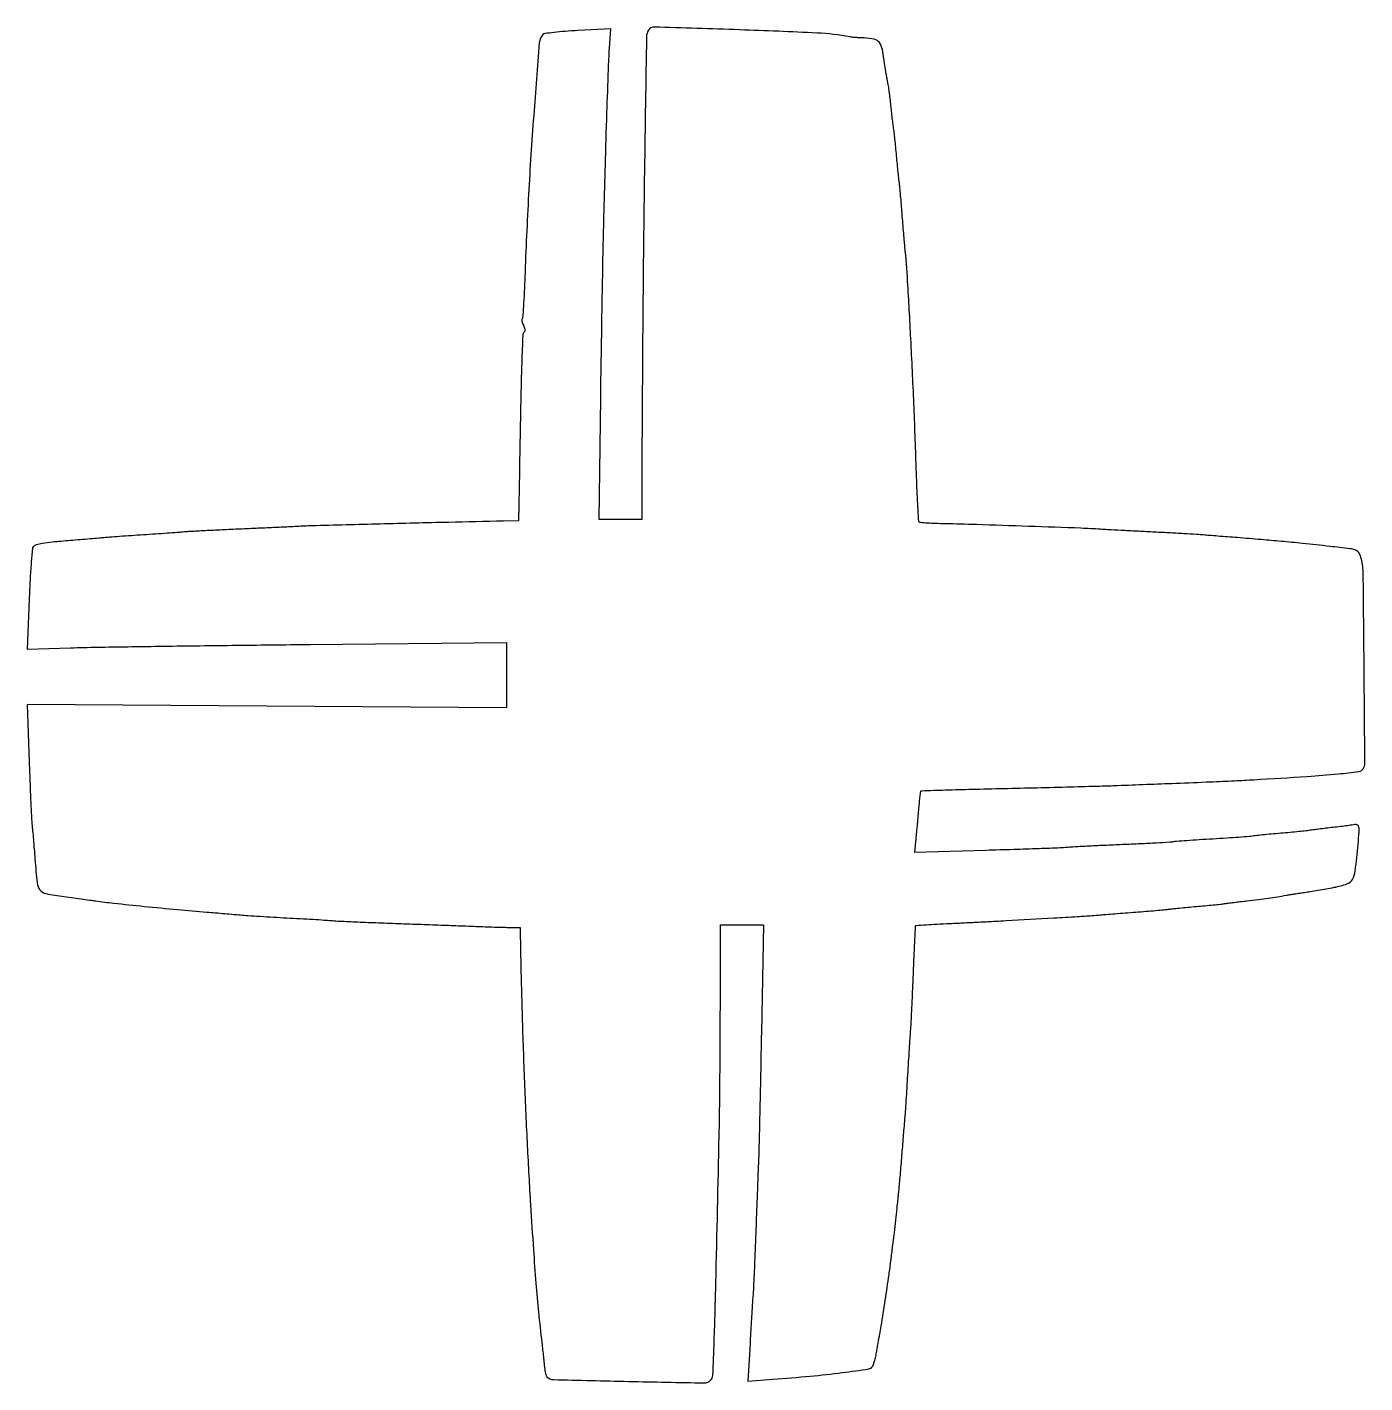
# Model space of a CAD drawing. Extents: x 0 to 475, y 0 to 482.
import ezdxf

# ---------------------------------------------------------------- set-up
doc = ezdxf.new("R2010")
doc.units = 0

msp = doc.modelspace()

# ---------------------------------------------------------------- linework, layer by layer
msp.add_lwpolyline([(220.403078, 480.843177, 0.135357), (219.694467, 478.41997, 0.000194), (218.979308, 430.83005, 0.001639), (218.386682, 378.662934, 0.00114), (218.044896, 319.75), (218, 307), (210.418618, 307), (202.837237, 307), (203.444889, 350.25, -0.000418), (203.710472, 368.091797, -0.000418), (204.005911, 385.935938, -0.000408), (204.289581, 401.515149, -0.001656), (204.501455, 411, -0.000678), (205.084565, 432.589679, -0.001009), (205.658553, 451.479947, -0.000957), (206.182392, 466.742482, -0.006266), (206.555881, 474.396923), (206.979108, 481.293846), (195.326386, 480.683755, 0.00597), (190.806595, 480.392963, 0.008994), (186.87659, 480.021746, 0.004518), (183.580934, 479.620338, 0.171577), (182.92452, 479.286832, 0.171905), (181.623302, 476.376051, 0.001359), (179.626649, 450.559252, 0.005108), (177.820124, 422.481533, 0.004458), (176.492093, 393.068017, -0.002804), (176.259285, 387.503307, -0.004455), (175.990878, 382.743388, -0.001164), (175.710878, 378.605624, -0.180809), (175.519867, 378.186534, 0.208241), (175.406991, 377.899592, 0.045112), (175.475488, 377.358821, 0.03988), (175.676908, 376.698038, 0.028959), (176, 376, -0.044933), (176.30413, 375.283846, -0.054197), (176.45176, 374.568427, -0.063339), (176.43266, 373.958349, -0.158198), (176.232466, 373.565799, 0.188562), (175.740591, 372.44225, 0.001588), (175.384968, 362.763902, 0.003534), (175.013847, 348.754637, 0.000725), (174.569223, 324.012405), (174.280323, 306.524811), (168.890162, 306.412894, 0.000871), (149.411924, 305.974513, 0.000453), (125.104857, 305.363063, 0.000185), (100.862382, 304.722285, 0.007292), (95.5, 304.50026, -0.002098), (92.626369, 304.351366, -0.000377), (87.26875, 304.100351, -0.000407), (80.992279, 303.816137, -0.000367), (74.5, 303.53222, 0.001031), (68.117155, 303.244602, 0.001274), (62.171875, 302.949228, 0.001045), (57.178757, 302.677935, 0.00946), (55, 302.513589, -0.004762), (53.017492, 302.3453, -0.00093), (49.44375, 302.082874, -0.000987), (45.276589, 301.792935, -0.000914), (41, 301.511723, 0.000869), (36.723411, 301.230902, 0.000938), (32.55625, 300.942139, 0.000884), (28.982481, 300.681408, 0.004525), (27, 300.515195, -0.001573), (25.113004, 300.345763, -0.000399), (22.04683, 300.082639, -0.000407), (18.543671, 299.7877, -0.000411), (15.053037, 299.499564, 0.003275), (8.584723, 298.928324, 0.018191), (5.127196, 298.472734, 0.033361), (3.03415, 297.973625, 0.122566), (1.878372, 297.273409, 0.175404), (1.552777, 296.572558, 0.002121), (1.128516, 291.49657, 0.006025), (0.730571, 285.57454, 0.003866), (0.404767, 278.693637), (-0.30039, 260.887273), (15.099805, 261.39445, -0.004245), (24.662475, 261.62813, -0.000473), (46.465255, 261.955112, -0.000576), (72.414429, 262.289842, -0.000467), (100.25, 262.590881), (170, 263.280135), (170, 251.683828), (170, 240.087521), (84.844311, 240.658259), (-0.311379, 241.228997), (0.415743, 220.864498, 0.00108), (0.718554, 212.867984, 0.001492), (1.027211, 205.693266, 0.000931), (1.316101, 199.659302, 0.018458), (1.476273, 197.814706, -0.007703), (1.644842, 196.261734, -0.001345), (1.909589, 193.328897, -0.00146), (2.200889, 189.88635, -0.001309), (2.483201, 186.314706, 0.007611), (3.258888, 177.859284, 0.138973), (4.259108, 175.375858, 0.181227), (6.352365, 174.083309, 0.014928), (12.786238, 173.013576, -0.000127), (16.305676, 172.534973, -0.000145), (19.674707, 172.074953, -0.000131), (22.535028, 171.682785, -0.000818), (24, 171.479094, 0.008041), (30.415757, 170.68133, 0.001828), (41.315321, 169.543974, 0.001989), (53.128196, 168.40241, 0.002941), (63.5, 167.503232, -0.000448), (66.545685, 167.254478, -0.000332), (69.9125, 166.974204, -0.000336), (73.091283, 166.705308, -0.000756), (75.5, 166.496254, 0.004999), (78.167265, 166.287547, 0.001341), (82.409375, 166.009684, 0.001359), (87.230471, 165.720033, 0.001405), (92, 165.459928, -0.001146), (96.696108, 165.206263, -0.001218), (101.296875, 164.935928, -0.001158), (105.256113, 164.684407, -0.005621), (107.5, 164.511284, 0.010051), (110.037484, 164.338105, 0.000973), (116.2, 164.053833, 0.001235), (123.548619, 163.747357, 0.000976), (131.5, 163.450961, -0.000186), (139.670336, 163.159336, -0.000197), (147.68125, 162.867266, -0.000187), (154.579581, 162.610451, -0.000905), (158.5, 162.455922, 0.001302), (161.520073, 162.339283, 0.00101), (164.808143, 162.227518, 0.001021), (167.875965, 162.135715, 0.002466), (170.144741, 162.083657), (174.789481, 162), (174.964364, 153.25, 0.002493), (175.536736, 130.331821, 0.002373), (176.345287, 107.040087, 0.002431), (177.348523, 84.411968, 0.003073), (178.506431, 63.5, 0.001503), (179.538478, 47.512834, 0.003571), (180.426606, 35.631857, 0.004363), (181.362268, 25.319351, 0.003761), (182.521437, 14.5, -0.000642), (182.805336, 11.997625, -0.000602), (183.089007, 9.440462, -0.000599), (183.335222, 7.171222, -0.002074), (183.486738, 5.701572, 0.014354), (183.628456, 4.59427, 0.01818), (183.825658, 3.581742, 0.016404), (184.046072, 2.758205, 0.123391), (184.251831, 2.414836, 0.192341), (186.637256, 1.391195, 0.000946), (213.394905, 0.764288, 0.000907), (240.203139, 0.235637, 0.203569), (242.4939, 1.160567, 0.187361), (243.265867, 2.912828, 0.002396), (243.754978, 15.209877, 0.002968), (244.353676, 35.829951, 0.000261), (245.531259, 88, 0.002468), (245.667289, 95.94978, 0.000804), (245.791279, 107.685937, 0.000802), (245.887137, 120.723351, 0.000904), (245.936511, 133.25), (246, 163), (253.624331, 163), (261.248662, 163), (260.523128, 124.75, -0.00036), (260.225355, 109.625974, -0.000474), (259.930641, 95.826563, -0.000343), (259.664675, 84.258131, -0.004561), (259.524985, 80, 0.000797), (259.376483, 76.318954, 0.000155), (259.121367, 69.68125, 0.000165), (258.828888, 61.942239, 0.000153), (258.533779, 54, -0.000876), (258.235598, 46.276299, -0.001138), (257.933857, 39.2, -0.000849), (257.657368, 33.26972, -0.010339), (257.500586, 31, 0.00625), (257.338901, 28.908241, 0.000895), (257.069106, 24.621342, 0.001017), (256.769343, 19.548919, 0.000868), (256.47349, 14.200315), (255.760988, 0.90063), (264.630494, 1.535149, 0.005497), (277.884694, 2.62992, 0.008783), (289.176312, 3.888109, 0.003765), (298.653025, 5.185572, 0.221947), (300.071553, 6.115775, 0.063741), (300.407468, 6.855499, 0.01134), (300.822882, 8.32066, 0.012099), (301.231641, 10.071142, 0.010647), (301.574705, 11.915442, -0.001081), (301.878792, 13.744137, -0.001334), (302.17042, 15.447036, -0.001096), (302.422372, 16.876457, -0.009866), (302.54643, 17.5, 0.015373), (303.089088, 20.393661, 0.000819), (304.516076, 29.647597, 0.00124), (305.871821, 38.686561, 0.007077), (306.512111, 43.5, -0.000782), (306.774285, 45.680631, -0.000571), (307.071977, 48.1014, -0.000577), (307.359306, 50.394408, -0.001277), (307.585012, 52.143063, 0.00279), (307.80214, 53.866326, 0.001357), (308.061162, 56.069264, 0.001346), (308.318337, 58.363394, 0.001945), (308.532348, 60.393063, 0.000003), (308.744421, 62.482358, 0.000002), (308.996525, 64.966287, 0.000002), (309.247506, 67.439315, 0.000003), (309.455823, 69.492168, 0.002739), (309.672092, 71.746408, 0.000997), (309.954734, 74.943625, 0.000988), (310.250071, 78.442739, 0.00118), (310.51415, 81.742168, -0.000607), (310.771591, 85.005643, -0.000541), (311.046889, 88.396137, -0.000543), (311.301005, 91.443856, -0.001682), (311.481659, 93.5, 0.005056), (311.661727, 95.72128, 0.0011), (311.925134, 99.55625, 0.001146), (312.210008, 103.995308, 0.001098), (312.478802, 108.5, -0.000739), (312.748683, 113.078115, -0.000701), (313.036817, 117.7375, -0.000695), (313.303235, 121.858962, -0.002468), (313.490741, 124.5, 0.005863), (313.676484, 127.394294, 0.001013), (313.952742, 132.878125, 0.001102), (314.249776, 139.316279, 0.000986), (314.530175, 146, -0.00095), (314.795686, 152.339662, -0.001557), (315.047481, 157.707964, -0.000149), (315.289051, 162.50823, -0.177543), (315.364922, 162.686684, -0.190507), (315.537146, 162.767947, -0.000297), (319.007716, 162.989562, -0.002264), (322.914351, 163.218938, -0.001389), (327.520018, 163.455604, 0.000434), (332.692318, 163.711481, 0.000335), (338.33088, 163.999117, 0.000339), (343.597, 164.274869, 0.000812), (347.5, 164.488254, 0.000129), (364.386662, 165.443369, 0.000863), (372.781368, 165.93488, 0.001618), (377.88025, 166.258808, 0.006465), (381, 166.507692, -0.002754), (382.914141, 166.674702, -0.000648), (386.115625, 166.932096, -0.000668), (389.797656, 167.218372, -0.000657), (393.5, 167.496358, 0.001652), (397.129041, 167.776098, 0.0019), (400.590625, 168.067676, 0.001705), (403.523125, 168.335989, 0.010997), (405, 168.509044, -0.008331), (406.41656, 168.68269, -0.001635), (408.96875, 168.944029, -0.001734), (411.945294, 169.228572, -0.001607), (415, 169.5, 0.001791), (418.054706, 169.772559, 0.001932), (421.03125, 170.060496, 0.001822), (423.583319, 170.326721, 0.009273), (425, 170.50636, -0.004114), (426.320708, 170.687695, -0.001162), (428.38125, 170.948488, -0.001171), (430.710942, 171.232309, -0.001237), (433, 171.5, 0.002668), (437.093327, 171.990572, 0.004076), (440.638061, 172.463977, 0.004527), (443.867782, 172.95201, 0.004918), (447, 173.486012, -0.003717), (448.235615, 173.699724, -0.001463), (449.940625, 173.976464, -0.001447), (451.785422, 174.264883, -0.001808), (453.5, 174.521521, 0.004288), (455.479999, 174.827938, 0.001653), (458.222361, 175.285765, 0.001637), (461.193098, 175.801834, 0.002019), (463.9591, 176.303199, 0.035259), (468.524719, 177.48769, 0.186346), (470.478159, 179.109138, 0.097997), (471.473988, 182.173938, 0.00634), (472.471372, 191.537778, 0.004772), (472.848147, 196.018475, 0.058805), (472.774383, 197.727825, 0.232283), (472.279543, 198.425275, 0.172104), (471.331408, 198.574768, -0.012123), (470.252501, 198.400388, -0.001926), (468.128601, 198.118082, -0.002133), (465.622862, 197.8057, -0.001866), (463, 197.5, 0.001449), (460.4013, 197.199313, 0.001762), (457.96875, 196.90201, 0.001481), (455.923935, 196.638624, 0.012299), (455, 196.49363, -0.018782), (454.02205, 196.353124, -0.001525), (451.44375, 196.088993, -0.00205), (448.364882, 195.795812, -0.001575), (445, 195.5, 0.001768), (441.630322, 195.202453, 0.002279), (438.536712, 194.90403, 0.001734), (435.946223, 194.633138, 0.019946), (434.933487, 194.482616, -0.027515), (433.846505, 194.337831, -0.001306), (430.1748, 194.062708, -0.002142), (425.810517, 193.76594, -0.001539), (420.933487, 193.470357, 0.001567), (416.047883, 193.173983, 0.002153), (411.656884, 192.874812, 0.001376), (407.968802, 192.597371, 0.025699), (406.813353, 192.447222, -0.030441), (405.607091, 192.302077, -0.001031), (400.830112, 192.030333, -0.001942), (395.186067, 191.74293, -0.001353), (388.813353, 191.460517, 0.00101), (382.310476, 191.176805, 0.001255), (376.263923, 190.885552, 0.00102), (371.187779, 190.617882, 0.009504), (369, 190.456284, -0.013458), (366.618058, 190.29927, -0.000733), (359.10955, 190.018, -0.001141), (350.174177, 189.716812, -0.000833), (340.245278, 189.421358), (314.990556, 188.711946), (315.497082, 193.605973, 0.002087), (315.724971, 195.901327, 0.001057), (315.993709, 198.792948, 0.00105), (316.25854, 201.779072, 0.001567), (316.476436, 204.391298, -0.004021), (316.677563, 206.667601, -0.006254), (316.89126, 208.626194, -0.002266), (317.10293, 210.30102, -0.176417), (317.224632, 210.535078, -0.179689), (317.487384, 210.642005, -0.000105), (325.937861, 210.901426, -0.001307), (335.36115, 211.164077, -0.000795), (346.5, 211.42767, 0.000562), (358.446094, 211.704795, 0.000567), (370.359375, 212.00808, 0.000552), (380.73872, 212.295559, 0.002294), (387, 212.504654, 0.000189), (407.684734, 213.298283, 0.000811), (420.009352, 213.79585, 0.001348), (428.546027, 214.177429, 0.002472), (435.5, 214.541516, 0.001854), (454.430625, 215.696976, 0.008446), (465.430091, 216.596098, 0.007221), (472.722525, 217.422892, 0.214077), (474.272132, 218.371099, 0.152953), (474.8921, 220.401647, 0.000301), (474.62368, 254.705958, 0.000732), (474.297381, 287.697652, 0.057006), (473.644248, 292.885307, 0.059113), (472.850582, 295.011776, 0.178989), (471.728983, 296.038493, 0.066051), (469.558559, 296.604551, 0.003566), (462.5, 297.427607, 0.001179), (452.715209, 298.47454, 0.002581), (445.215811, 299.219945, 0.002785), (438.071235, 299.852723, 0.001626), (429.5, 300.535703, -0.000382), (426.143796, 300.794735, -0.000346), (422.675, 301.06754, -0.000346), (419.569599, 301.316094, -0.001109), (417.5, 301.487808, 0.005848), (415.153357, 301.66013, 0.000936), (410.5625, 301.934687, 0.001035), (405.153301, 302.236795, 0.000907), (399.5, 302.530508, -0.00044), (393.810098, 302.820791, -0.000482), (388.290625, 303.112588, -0.00045), (383.569784, 303.370988, -0.002417), (381, 303.526432, 0.00707), (374.030126, 303.882972, 0.00055), (355.384271, 304.552088, 0.000769), (336.88497, 305.167082, 0.003237), (325.777939, 305.447263, -0.004824), (322.401888, 305.543151, -0.007421), (319.483081, 305.697656, -0.003102), (317.005465, 305.881163, -0.178166), (316.596635, 306.070032, -0.183885), (316.401623, 306.504743, -0.000725), (316.09225, 311.971323, -0.003515), (315.792547, 318.203302, -0.002188), (315.524476, 325.514637, 0.002439), (314.681164, 348.20442, 0.002319), (313.604058, 371.269193, 0.002255), (312.469671, 391.572459, 0.008996), (311.494388, 404, -0.002397), (311.285921, 406.271568, -0.000847), (311.008349, 409.528125, -0.00084), (310.715443, 413.107232, -0.000987), (310.450266, 416.5, 0.001786), (310.191334, 419.746137, 0.001972), (309.917258, 422.884375, 0.001831), (309.662849, 425.562246, 0.010118), (309.491503, 427, -0.00759), (309.315424, 428.416499, -0.001488), (309.045117, 430.96875, -0.001579), (308.748327, 433.945294, -0.001463), (308.462504, 437, 0.001815), (308.18139, 439.981758, 0.002293), (307.898722, 442.7375, 0.001816), (307.642679, 445.046598, 0.01847), (307.49761, 446, -0.015479), (307.351305, 446.924323, -0.001871), (307.100053, 448.96875, -0.002223), (306.8213, 451.401301, -0.001828), (306.54482, 454, 0.003266), (306.26078, 456.598689, 0.003961), (305.959258, 459.03125, 0.00336), (305.675711, 461.073406, 0.027196), (305.488784, 462, -0.016811), (305.303245, 462.830398, -0.003847), (305.047804, 464.246135, -0.003974), (304.778782, 465.883301, -0.003864), (304.533152, 467.540033, 0.011272), (303.487801, 473.936041, 0.109645), (302.418314, 476.444844, 0.186939), (300.60368, 477.633217, 0.046022), (297, 478.061198, -0.006259), (295.55, 478.117409, -0.006077), (294.0875, 478.210281, -0.006012), (292.803675, 478.323025, -0.02232), (292, 478.439768, 0.035177), (280.328323, 479.830084, 0.00367), (252.754198, 480.958379, 0.000824), (222.417548, 481.926695, 0.268026)], format="xyb", close=True)

doc.saveas('drawing.dxf')
